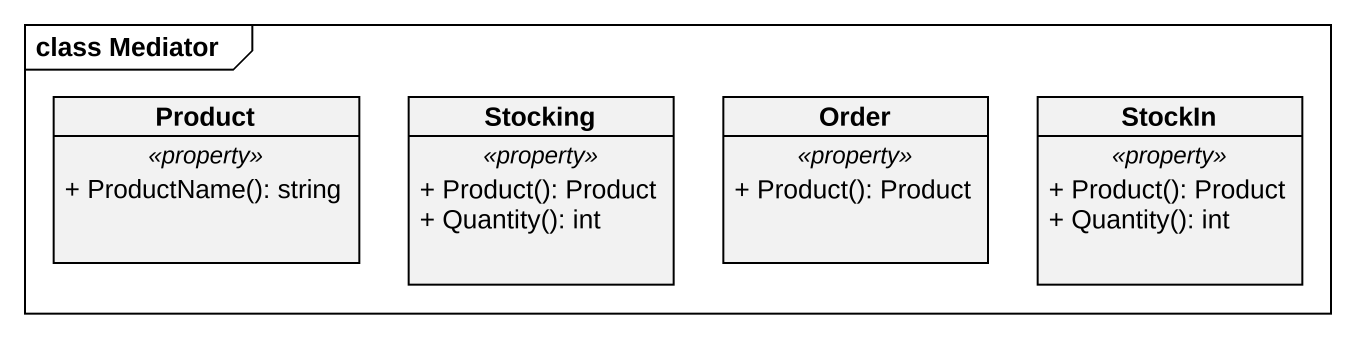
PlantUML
@startuml
mainframe class Mediator
hide circle
hide empty members
skinparam classAttributeIconSize 0
class Product {
  .. <<property>> ..
  + ProductName(): string
}
class Stocking {
  .. <<property>> ..
  + Product(): Product
  + Quantity(): int
}
class Order {
  .. <<property>> ..
  + Product(): Product
}
class StockIn {
  .. <<property>> ..
  + Product(): Product
  + Quantity(): int
}
@enduml
